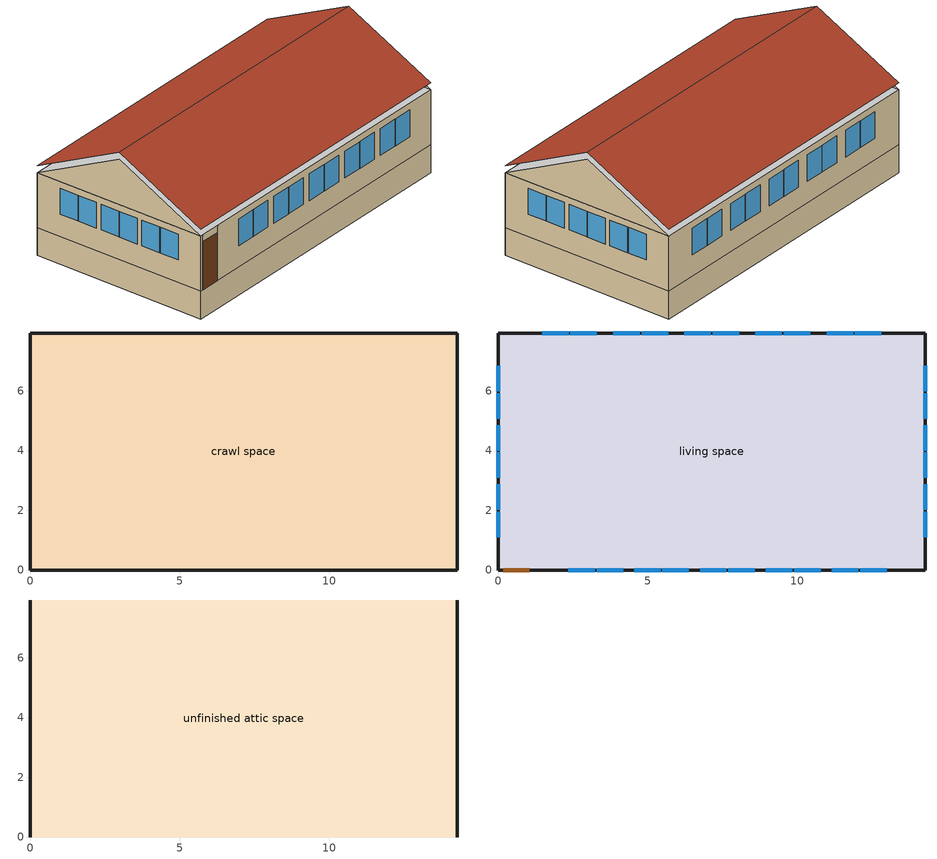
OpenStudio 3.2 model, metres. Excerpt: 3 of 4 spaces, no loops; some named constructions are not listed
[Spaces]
crawl space
 floor foundation (FloorFndGrndCS): 0,0 0,7.94 14.28,7.94 14.28,0 z-1.22
 wall foundation (WallFndGrndCS): 0,7.94 0,0 14.28,0 14.28,7.94 0,7.94 z-1.22:0
living space
 floor to crawl space (FloorCSInsFin Reversed): 0,0 0,7.94 14.28,7.94 14.28,0 z0
 wall outside (WallExtInsFin): 0,7.94 0,0 0.13,0 1.05,0 14.28,0 14.28,7.94 0,7.94 z0:2.44
 window (WindowConstruction): 2.34,0 3.22,0 / 3.28,0 4.17,0 / 4.54,0 5.43,0 / 5.49,0 6.38,0 / 6.75,0 7.64,0 / 7.7,0 8.58,0 / 8.96,0 9.84,0 / 9.9,0 10.79,0 / 11.16,0 12.05,0 / 12.11,0 12.99,0 / 12.82,7.94 11.93,7.94 / 11.87,7.94 10.99,7.94 / 10.44,7.94 9.55,7.94 / 9.49,7.94 8.61,7.94 / 8.06,7.94 7.17,7.94 / 7.11,7.94 6.23,7.94 / 5.68,7.94 4.79,7.94 / 4.73,7.94 3.85,7.94 / 3.3,7.94 2.41,7.94 / 2.35,7.94 1.46,7.94 z0.95:2.13; 0,6.83 0,5.98 / 0,5.92 0,5.07 / 0,4.85 0,4 / 0,3.94 0,3.09 / 0,2.87 0,2.01 / 0,1.95 0,1.1 / 14.28,1.1 14.28,1.95 / 14.28,2.01 14.28,2.87 / 14.28,3.09 14.28,3.94 / 14.28,4 14.28,4.85 / 14.28,5.07 14.28,5.92 / 14.28,5.98 14.28,6.83 z1:2.13
 door (Door): 0.15,0 1.02,0 z0:2.13
unfinished attic space
 floor to living space (FloorFinInsUnfinAttic): 0,7.94 14.28,7.94 14.28,0 0,0 z2.44
 wall outside (WallExtUninsUnfin): 0,3.97,4.42 0,7.94,2.44 0,0,2.44; 14.28,3.97,4.42 14.28,0,2.44 14.28,7.94,2.44
 roof outside (RoofUnfinInsExt): 14.28,3.97,4.73 0,3.97,4.73 0,0,2.74 14.28,0,2.74; 0,3.97,4.73 14.28,3.97,4.73 14.28,7.94,2.74 0,7.94,2.74
[Material] Roughness=Rough
Name | Thickness {m} | Conductivity {W/m-K} | Density {kg/m3} | Specific Heat {J/kg-K} | Thermal Absorptance | Solar Absorptance | Visible Absorptance
Drywall 0.5 in. | 0.0127 | 0.160291 | 801 | 837.4 | 0.9 | 0.5 | 0.1
FloorUATrussandIns | 0.0889 | 0.0589139 | 50.7834 | 1165.1 | 0.9 | 0.5 | 0.9
FloorUAAdditionalCeilingIns | 0.099314 | 0.0562575 | 16.02 | 1046.75
RoofSheathing | 0.01905 | 0.115458 | 512.64 | 1214.23 | 0.82 | 0.3 | 0.3
FloorIns | 0.23495 | 2.59817 | 67.691 | 1210.98 | 0.82 | 0.3 | 0.3
Wood Floor | 0.015875 | 0.115458 | 544.68 | 1214.23
Floor Covering | 0.0127 | 0.0433444 | 54.468 | 1339.84 | 0.9 | 0.9
[Construction]
FloorFinInsUnfinAttic Reversed: FloorUAAdditionalCeilingIns, FloorUATrussandIns, Drywall 0.5 in.
FloorCSInsFin: FloorIns, RoofSheathing, Wood Floor, Floor Covering
[Schedule:Ruleset]
res mv_1 bath exhaust schedule: Default Day Schedule=Schedule Day 22; Summer Design Day Schedule=res mv_1 bath exhaust schedule summer design; Winter Design Day Schedule=res mv_1 bath exhaust schedule winter design
[Schedule:Day]
res nv_1 temp schedule allday1; res nv_1 temp schedule allday2; res nv_1 temp schedule allday3; res nv_1 temp schedule allday4; res nv_1 temp schedule allday10; res nv_1 temp schedule allday11; res nv_1 temp schedule allday12: 24, 0, 21.1111
res nv_1 temp schedule allday5; res nv_1 temp schedule allday6; res nv_1 temp schedule allday7; res nv_1 temp schedule allday8; res nv_1 temp schedule allday9: 24, 0, 22.2222
res nv_1 availability schedule allday1 on; res nv_1 availability schedule allday1 on 1; res nv_1 availability schedule allday1 on 2; res nv_1 availability schedule allday1 on 3; res nv_1 availability schedule allday1 on 4; res nv_1 availability schedule allday1 on 5; res nv_1 availability schedule allday1 on 6; res nv_1 availability schedule allday1 on 7; res nv_1 availability schedule allday1 on 8; res nv_1 availability schedule allday1 on 9; res nv_1 availability schedule allday1 on 10; res nv_1 availability schedule allday1 on 11: 1, 0, 1, 2, 0, 1, 3, 0, 1, 4, 0, 1, 5, 0, 1, 6, 0, 1, 7, 0, 1, 8, 0, 1, 9, 0, 1, 10, 0, 1, 11, 0, 1, 12, 0, 1, 13, 0, 1, 14, 0, 1, 15, 0, 1, 16, 0, 1, 17, 0, 1, 18, 0, 1, 19, 0, 1, 20, 0, 1, 21, 0, 1, 22, 0, 1, 23, 0, 1, 24, 0, 1
res mv_1 range exhaust schedule allday1; res mv_1 range exhaust schedule allday2; res mv_1 range exhaust schedule allday3; res mv_1 range exhaust schedule allday4; res mv_1 range exhaust schedule allday5; res mv_1 range exhaust schedule allday6; res mv_1 range exhaust schedule allday7; res mv_1 range exhaust schedule allday8; res mv_1 range exhaust schedule allday9; res mv_1 range exhaust schedule allday10; res mv_1 range exhaust schedule allday11; res mv_1 range exhaust schedule allday12: 18, 0, 0, 19, 0, 1, 24, 0, 0
Schedule Day 22; res mv_1 bath exhaust schedule winter design: 24, 0, 0
res mv_1 bath exhaust schedule allday1; res mv_1 bath exhaust schedule allday2; res mv_1 bath exhaust schedule allday3; res mv_1 bath exhaust schedule allday4; res mv_1 bath exhaust schedule allday5; res mv_1 bath exhaust schedule allday6; res mv_1 bath exhaust schedule allday7; res mv_1 bath exhaust schedule allday8; res mv_1 bath exhaust schedule allday9; res mv_1 bath exhaust schedule allday10; res mv_1 bath exhaust schedule allday11; res mv_1 bath exhaust schedule allday12: 23, 0, 0, 24, 0, 1
res mv_1 bath exhaust schedule summer design: 24, 0, 1
[Schedule:Rule] Schedule Ruleset=res mv_1 bath exhaust schedule; Apply Sunday=Yes; Apply Monday=Yes; Apply Tuesday=Yes; Apply Wednesday=Yes; Apply Thursday=Yes; Apply Friday=Yes; Apply Saturday=Yes; Date Specification Type=DateRange; Start Day=1
Name | Rule Order | Day Schedule | Start Month | End Month | End Day
res mv_1 bath exhaust schedule allday rule1 | 11 | res mv_1 bath exhaust schedule allday1 | 1 | 1 | 31
res mv_1 bath exhaust schedule allday rule2 | 10 | res mv_1 bath exhaust schedule allday2 | 2 | 2 | 28
res mv_1 bath exhaust schedule allday rule3 | 9 | res mv_1 bath exhaust schedule allday3 | 3 | 3 | 31
res mv_1 bath exhaust schedule allday rule4 | 8 | res mv_1 bath exhaust schedule allday4 | 4 | 4 | 30
res mv_1 bath exhaust schedule allday rule5 | 7 | res mv_1 bath exhaust schedule allday5 | 5 | 5 | 31
res mv_1 bath exhaust schedule allday rule6 | 6 | res mv_1 bath exhaust schedule allday6 | 6 | 6 | 30
res mv_1 bath exhaust schedule allday rule7 | 5 | res mv_1 bath exhaust schedule allday7 | 7 | 7 | 31
res mv_1 bath exhaust schedule allday rule8 | 4 | res mv_1 bath exhaust schedule allday8 | 8 | 8 | 31
res mv_1 bath exhaust schedule allday rule9 | 3 | res mv_1 bath exhaust schedule allday9 | 9 | 9 | 30
res mv_1 bath exhaust schedule allday rule10 | 2 | res mv_1 bath exhaust schedule allday10 | 10 | 10 | 31
res mv_1 bath exhaust schedule allday rule11 | 1 | res mv_1 bath exhaust schedule allday11 | 11 | 11 | 30
res mv_1 bath exhaust schedule allday rule12 | 0 | res mv_1 bath exhaust schedule allday12 | 12 | 12 | 31
